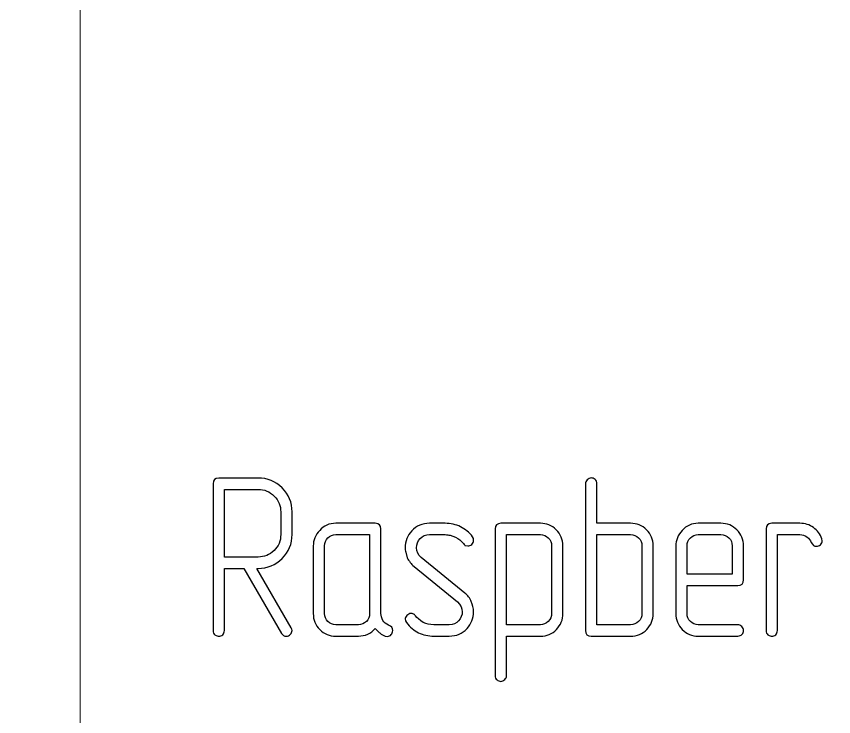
# Model space of a CAD drawing. Header units: millimetres. Extents: x -200 to 200, y -144 to 143.
# Drawn here: x -42.22 to -12.28, y -8.99 to 16.67 of the extents above; entities that cross this region are included whole.
import ezdxf

# ---------------------------------------------------------------- set-up
doc = ezdxf.new("R2010")
doc.units = ezdxf.units.MM
doc.header["$MEASUREMENT"] = 0
doc.layers.add('BLACK', color=7, linetype='Continuous')

msp = doc.modelspace()

# ---------------------------------------------------------------- linework, layer by layer
at = {"layer": 'BLACK', "color": 250, "lineweight": 20}
msp.add_lwpolyline([(-39.8769, -34.0505), (5.5219, -34.0505), (5.5219, 26.2989), (-39.8769, 26.2989), (-39.8769, -34.0505)], close=True, dxfattribs=at)
msp.add_open_spline([(-39.771, 92.8986), (-39.771, 92.8986), (-109.3226, 92.8986), (-109.3226, 92.8986), (-109.3226, 92.8986), (-109.3226, -92.0979), (-109.3226, -92.0979), (-109.3226, -92.0979), (-40.0365, -92.0979), (-40.0365, -92.0979)], degree=3, knots=[0, 0, 0, 0, 0.3333333, 0.3333333, 0.3333333, 0.6666667, 0.6666667, 0.6666667, 1, 1, 1, 1], dxfattribs=at)
at = {"layer": 'BLACK', "color": 250}
for points, knots in [([(-33.4109, -3.5573), (-33.4109, -3.5573), (-32.1437, -5.7304), (-32.1437, -5.7304), (-32.1254, -5.76), (-32.1155, -5.7967), (-32.1155, -5.8376), (-32.1155, -5.887), (-32.1381, -5.935), (-32.1818, -5.983), (-32.2256, -6.0211), (-32.275, -6.0394), (-32.33, -6.0408), (-32.3653, -6.0394), (-32.3977, -6.0338), (-32.4246, -6.0197), (-32.4528, -5.9999), (-32.4768, -5.9731), (-32.4993, -5.9364), (-32.4993, -5.9364), (-33.8865, -3.5573), (-33.8865, -3.5573), (-33.8865, -3.5573), (-34.5963, -3.5573), (-34.5963, -3.5573), (-34.5963, -3.5573), (-34.5963, -5.8334), (-34.5963, -5.8334), (-34.5963, -5.8997), (-34.616, -5.9519), (-34.6541, -5.99), (-34.6936, -6.0239), (-34.743, -6.0394), (-34.8037, -6.0408), (-34.8291, -6.0394), (-34.8771, -6.0239), (-34.949, -5.99), (-34.99, -5.9576), (-35.0111, -5.9054), (-35.0111, -5.8334), (-35.0111, -5.8334), (-35.0111, -0.4542), (-35.0111, -0.4542), (-35.0111, -0.3159), (-34.942, -0.2468), (-34.8051, -0.2468), (-34.8051, -0.2468), (-33.3587, -0.2468), (-33.3587, -0.2468), (-33.02, -0.2468), (-32.7279, -0.3681), (-32.4838, -0.6094), (-32.2383, -0.8507), (-32.1155, -1.1442), (-32.1155, -1.49), (-32.1155, -1.49), (-32.1155, -2.3183), (-32.1155, -2.3183), (-32.1155, -2.6584), (-32.2369, -2.9491), (-32.4782, -3.1932), (-32.7209, -3.4359), (-33.013, -3.5573), (-33.3573, -3.5573), (-33.3573, -3.5573), (-33.4109, -3.5573), (-33.4109, -3.5573)], [0, 0, 0, 0, 0.0454545, 0.0454545, 0.0454545, 0.0909091, 0.0909091, 0.0909091, 0.1363636, 0.1363636, 0.1363636, 0.1818182, 0.1818182, 0.1818182, 0.2272727, 0.2272727, 0.2272727, 0.2727273, 0.2727273, 0.2727273, 0.3181818, 0.3181818, 0.3181818, 0.3636364, 0.3636364, 0.3636364, 0.4090909, 0.4090909, 0.4090909, 0.4545455, 0.4545455, 0.4545455, 0.5, 0.5, 0.5, 0.5454545, 0.5454545, 0.5454545, 0.5909091, 0.5909091, 0.5909091, 0.6363636, 0.6363636, 0.6363636, 0.6818182, 0.6818182, 0.6818182, 0.7272727, 0.7272727, 0.7272727, 0.7727273, 0.7727273, 0.7727273, 0.8181818, 0.8181818, 0.8181818, 0.8636364, 0.8636364, 0.8636364, 0.9090909, 0.9090909, 0.9090909, 0.9545455, 0.9545455, 0.9545455, 1, 1, 1, 1]), ([(-20.9521, -1.9063), (-20.9521, -1.9063), (-19.7173, -1.9063), (-19.7173, -1.9063), (-19.4859, -1.9063), (-19.2884, -1.9853), (-19.1275, -2.1433), (-18.9666, -2.3028), (-18.8862, -2.4989), (-18.8862, -2.7332), (-18.8862, -2.7332), (-18.8862, -5.2111), (-18.8862, -5.2111), (-18.8862, -5.4369), (-18.9652, -5.6316), (-19.1233, -5.7939), (-19.2827, -5.9562), (-19.4803, -6.038), (-19.7173, -6.038), (-19.7173, -6.038), (-21.1595, -6.038), (-21.1595, -6.038), (-21.2978, -6.038), (-21.3669, -5.9689), (-21.3669, -5.8306), (-21.3669, -5.8306), (-21.3669, -0.4514), (-21.3669, -0.4514), (-21.3669, -0.4076), (-21.3458, -0.3625), (-21.3048, -0.3145), (-21.2625, -0.2679), (-21.2145, -0.244), (-21.1595, -0.244), (-21.1101, -0.244), (-21.0621, -0.2623), (-21.0184, -0.299), (-20.9746, -0.3343), (-20.9521, -0.3865), (-20.9521, -0.4528), (-20.9521, -0.4528), (-20.9521, -1.9063), (-20.9521, -1.9063)], [0, 0, 0, 0, 0.0714286, 0.0714286, 0.0714286, 0.1428571, 0.1428571, 0.1428571, 0.2142857, 0.2142857, 0.2142857, 0.2857143, 0.2857143, 0.2857143, 0.3571429, 0.3571429, 0.3571429, 0.4285714, 0.4285714, 0.4285714, 0.5, 0.5, 0.5, 0.5714286, 0.5714286, 0.5714286, 0.6428571, 0.6428571, 0.6428571, 0.7142857, 0.7142857, 0.7142857, 0.7857143, 0.7857143, 0.7857143, 0.8571429, 0.8571429, 0.8571429, 0.9285714, 0.9285714, 0.9285714, 1, 1, 1, 1]), ([(-34.5963, -3.1424), (-34.5963, -3.1424), (-33.3587, -3.1424), (-33.3587, -3.1424), (-33.1372, -3.1424), (-32.9424, -3.0634), (-32.7773, -2.9067), (-32.6122, -2.7487), (-32.5304, -2.5525), (-32.5304, -2.3183), (-32.5304, -2.3183), (-32.5304, -1.49), (-32.5304, -1.49), (-32.5304, -1.2642), (-32.6108, -1.0695), (-32.7731, -0.9058), (-32.9354, -0.7435), (-33.1315, -0.6616), (-33.3587, -0.6616), (-33.3587, -0.6616), (-34.5963, -0.6616), (-34.5963, -0.6616), (-34.5963, -0.6616), (-34.5963, -3.1424), (-34.5963, -3.1424)], [0, 0, 0, 0, 0.125, 0.125, 0.125, 0.25, 0.25, 0.25, 0.375, 0.375, 0.375, 0.5, 0.5, 0.5, 0.625, 0.625, 0.625, 0.75, 0.75, 0.75, 0.875, 0.875, 0.875, 1, 1, 1, 1]), ([(-28.5793, -5.6372), (-28.4805, -5.6711), (-28.4297, -5.736), (-28.4297, -5.832), (-28.4297, -5.8927), (-28.4495, -5.9435), (-28.489, -5.9844), (-28.5214, -6.0253), (-28.568, -6.0465), (-28.6287, -6.0465), (-28.6287, -6.0465), (-28.7035, -6.038), (-28.7035, -6.038), (-28.7641, -6.0211), (-28.8305, -5.983), (-28.9024, -5.9209), (-28.9264, -5.9068), (-28.9814, -5.8531), (-29.0675, -5.7586), (-29.2298, -5.9449), (-29.4372, -6.038), (-29.687, -6.038), (-29.687, -6.038), (-30.5139, -6.038), (-30.5139, -6.038), (-30.7453, -6.038), (-30.9415, -5.9576), (-31.1009, -5.7981), (-31.2604, -5.6387), (-31.3408, -5.4425), (-31.3408, -5.2111), (-31.3408, -5.2111), (-31.3408, -2.7332), (-31.3408, -2.7332), (-31.3408, -2.5257), (-31.2618, -2.3366), (-31.1052, -2.1645), (-30.9485, -1.9923), (-30.751, -1.9063), (-30.5139, -1.9063), (-30.5139, -1.9063), (-29.0675, -1.9063), (-29.0675, -1.9063), (-28.9292, -1.9063), (-28.8601, -1.9754), (-28.8601, -2.1123), (-28.8601, -2.1123), (-28.8601, -5.2083), (-28.8601, -5.2083), (-28.8601, -5.2915), (-28.8347, -5.3776), (-28.7853, -5.4679), (-28.7444, -5.5314), (-28.6752, -5.5879), (-28.5793, -5.6372)], [0, 0, 0, 0, 0.0555556, 0.0555556, 0.0555556, 0.1111111, 0.1111111, 0.1111111, 0.1666667, 0.1666667, 0.1666667, 0.2222222, 0.2222222, 0.2222222, 0.2777778, 0.2777778, 0.2777778, 0.3333333, 0.3333333, 0.3333333, 0.3888889, 0.3888889, 0.3888889, 0.4444444, 0.4444444, 0.4444444, 0.5, 0.5, 0.5, 0.5555556, 0.5555556, 0.5555556, 0.6111111, 0.6111111, 0.6111111, 0.6666667, 0.6666667, 0.6666667, 0.7222222, 0.7222222, 0.7222222, 0.7777778, 0.7777778, 0.7777778, 0.8333333, 0.8333333, 0.8333333, 0.8888889, 0.8888889, 0.8888889, 0.9444444, 0.9444444, 0.9444444, 1, 1, 1, 1]), ([(-25.5016, -2.4016), (-25.5016, -2.4016), (-25.4677, -2.4622), (-25.4677, -2.4622), (-25.4677, -2.4622), (-25.4677, -2.5328), (-25.4677, -2.5328), (-25.4677, -2.5822), (-25.4889, -2.6302), (-25.5326, -2.6767), (-25.5764, -2.7162), (-25.6229, -2.7346), (-25.6752, -2.7346), (-25.6752, -2.7346), (-25.7697, -2.7219), (-25.7697, -2.7219), (-25.7782, -2.7176), (-25.7852, -2.712), (-25.7909, -2.7064), (-25.805, -2.6922), (-25.8205, -2.6739), (-25.8403, -2.6485), (-25.915, -2.5511), (-26.0124, -2.4707), (-26.1338, -2.4114), (-26.1338, -2.4114), (-26.32, -2.3451), (-26.32, -2.3451), (-26.3835, -2.3296), (-26.447, -2.3211), (-26.5134, -2.3211), (-26.5134, -2.3211), (-27.0792, -2.3211), (-27.0792, -2.3211), (-27.2232, -2.3211), (-27.3389, -2.3691), (-27.4264, -2.4636), (-27.5153, -2.5582), (-27.559, -2.6711), (-27.559, -2.7995), (-27.559, -2.9406), (-27.4997, -3.062), (-27.3812, -3.1636), (-27.3812, -3.1636), (-25.7895, -4.4604), (-25.7895, -4.4604), (-25.6822, -4.5436), (-25.6032, -4.6481), (-25.551, -4.7736), (-25.4959, -4.8922), (-25.4677, -5.0149), (-25.4677, -5.1419), (-25.4677, -5.3847), (-25.5482, -5.5907), (-25.7076, -5.7614), (-25.8784, -5.9463), (-26.0943, -6.038), (-26.3567, -6.038), (-26.3567, -6.038), (-26.924, -6.038), (-26.924, -6.038), (-27.13, -6.038), (-27.3163, -5.9971), (-27.4814, -5.9166), (-27.6465, -5.8348), (-27.7961, -5.7106), (-27.9287, -5.5427), (-27.9287, -5.5427), (-27.9612, -5.4806), (-27.9612, -5.4806), (-27.9612, -5.4806), (-27.9739, -5.4101), (-27.9739, -5.4101), (-27.9739, -5.3804), (-27.9527, -5.3395), (-27.9118, -5.2873), (-27.8709, -5.2351), (-27.8215, -5.2083), (-27.7636, -5.2083), (-27.7269, -5.2083), (-27.6973, -5.2153), (-27.6719, -5.2294), (-27.6479, -5.2365), (-27.6225, -5.2591), (-27.5971, -5.2943), (-27.5449, -5.3677), (-27.4489, -5.4496), (-27.3078, -5.5371), (-27.1921, -5.5949), (-27.0651, -5.6231), (-26.924, -5.6231), (-26.924, -5.6231), (-26.3581, -5.6231), (-26.3581, -5.6231), (-26.217, -5.6231), (-26.1027, -5.5752), (-26.0152, -5.4792), (-25.9263, -5.3818), (-25.8826, -5.2704), (-25.8826, -5.1448), (-25.8826, -5.0262), (-25.9404, -4.9049), (-26.0562, -4.7807), (-26.0562, -4.7807), (-27.6479, -3.4839), (-27.6479, -3.4839), (-27.7551, -3.3936), (-27.837, -3.2877), (-27.8948, -3.1706), (-27.8948, -3.1706), (-27.9527, -2.9674), (-27.9527, -2.9674), (-27.9668, -2.9039), (-27.9739, -2.8489), (-27.9739, -2.8023), (-27.9739, -2.5596), (-27.8934, -2.3536), (-27.7326, -2.1828), (-27.5618, -1.998), (-27.3431, -1.9063), (-27.0778, -1.9063), (-27.0778, -1.9063), (-26.5091, -1.9063), (-26.5091, -1.9063), (-26.3073, -1.9063), (-26.1197, -1.9486), (-25.9447, -2.0318), (-25.7711, -2.1165), (-25.6229, -2.2393), (-25.5016, -2.4016)], [0, 0, 0, 0, 0.0232558, 0.0232558, 0.0232558, 0.0465116, 0.0465116, 0.0465116, 0.0697674, 0.0697674, 0.0697674, 0.0930233, 0.0930233, 0.0930233, 0.1162791, 0.1162791, 0.1162791, 0.1395349, 0.1395349, 0.1395349, 0.1627907, 0.1627907, 0.1627907, 0.1860465, 0.1860465, 0.1860465, 0.2093023, 0.2093023, 0.2093023, 0.2325581, 0.2325581, 0.2325581, 0.255814, 0.255814, 0.255814, 0.2790698, 0.2790698, 0.2790698, 0.3023256, 0.3023256, 0.3023256, 0.3255814, 0.3255814, 0.3255814, 0.3488372, 0.3488372, 0.3488372, 0.372093, 0.372093, 0.372093, 0.3953488, 0.3953488, 0.3953488, 0.4186047, 0.4186047, 0.4186047, 0.4418605, 0.4418605, 0.4418605, 0.4651163, 0.4651163, 0.4651163, 0.4883721, 0.4883721, 0.4883721, 0.5116279, 0.5116279, 0.5116279, 0.5348837, 0.5348837, 0.5348837, 0.5581395, 0.5581395, 0.5581395, 0.5813953, 0.5813953, 0.5813953, 0.6046512, 0.6046512, 0.6046512, 0.627907, 0.627907, 0.627907, 0.6511628, 0.6511628, 0.6511628, 0.6744186, 0.6744186, 0.6744186, 0.6976744, 0.6976744, 0.6976744, 0.7209302, 0.7209302, 0.7209302, 0.744186, 0.744186, 0.744186, 0.7674419, 0.7674419, 0.7674419, 0.7906977, 0.7906977, 0.7906977, 0.8139535, 0.8139535, 0.8139535, 0.8372093, 0.8372093, 0.8372093, 0.8604651, 0.8604651, 0.8604651, 0.8837209, 0.8837209, 0.8837209, 0.9069767, 0.9069767, 0.9069767, 0.9302326, 0.9302326, 0.9302326, 0.9534884, 0.9534884, 0.9534884, 0.9767442, 0.9767442, 0.9767442, 1, 1, 1, 1]), ([(-24.2598, -6.038), (-24.2598, -6.038), (-24.2598, -7.4872), (-24.2598, -7.4872), (-24.2598, -7.538), (-24.2823, -7.5846), (-24.3261, -7.6283), (-24.3698, -7.6735), (-24.4178, -7.6947), (-24.4672, -7.6961), (-24.5166, -7.6947), (-24.5646, -7.6777), (-24.6083, -7.641), (-24.6521, -7.6058), (-24.6746, -7.555), (-24.6746, -7.4886), (-24.6746, -7.4886), (-24.6746, -2.1137), (-24.6746, -2.1137), (-24.6746, -1.9754), (-24.6055, -1.9063), (-24.4672, -1.9063), (-24.4672, -1.9063), (-23.0166, -1.9063), (-23.0166, -1.9063), (-22.7936, -1.9063), (-22.6003, -1.9853), (-22.438, -2.1433), (-22.2757, -2.3014), (-22.1939, -2.4961), (-22.1939, -2.7275), (-22.1939, -2.7275), (-22.1939, -5.2083), (-22.1939, -5.2083), (-22.1939, -5.4369), (-22.2729, -5.6316), (-22.431, -5.7939), (-22.5904, -5.9562), (-22.7851, -6.038), (-23.0166, -6.038), (-23.0166, -6.038), (-24.2598, -6.038), (-24.2598, -6.038)], [0, 0, 0, 0, 0.0714286, 0.0714286, 0.0714286, 0.1428571, 0.1428571, 0.1428571, 0.2142857, 0.2142857, 0.2142857, 0.2857143, 0.2857143, 0.2857143, 0.3571429, 0.3571429, 0.3571429, 0.4285714, 0.4285714, 0.4285714, 0.5, 0.5, 0.5, 0.5714286, 0.5714286, 0.5714286, 0.6428571, 0.6428571, 0.6428571, 0.7142857, 0.7142857, 0.7142857, 0.7857143, 0.7857143, 0.7857143, 0.8571429, 0.8571429, 0.8571429, 0.9285714, 0.9285714, 0.9285714, 1, 1, 1, 1]), ([(-17.6444, -4.1838), (-17.6444, -4.1838), (-17.6444, -5.2125), (-17.6444, -5.2125), (-17.6444, -5.3268), (-17.6049, -5.4242), (-17.5244, -5.5032), (-17.444, -5.5836), (-17.348, -5.6231), (-17.2351, -5.6231), (-17.2351, -5.6231), (-15.7859, -5.6231), (-15.7859, -5.6231), (-15.7351, -5.6231), (-15.6886, -5.6457), (-15.6448, -5.6895), (-15.6011, -5.7332), (-15.5785, -5.7812), (-15.5785, -5.8306), (-15.5785, -5.88), (-15.5968, -5.9279), (-15.6321, -5.9717), (-15.6688, -6.0154), (-15.7196, -6.038), (-15.7859, -6.038), (-15.7859, -6.038), (-17.2351, -6.038), (-17.2351, -6.038), (-17.4637, -6.038), (-17.6585, -5.9576), (-17.8193, -5.7981), (-17.9788, -5.6387), (-18.0592, -5.4425), (-18.0592, -5.2111), (-18.0592, -5.2111), (-18.0592, -2.7332), (-18.0592, -2.7332), (-18.0592, -2.5271), (-17.9802, -2.3366), (-17.8236, -2.1645), (-17.6669, -1.9923), (-17.4708, -1.9063), (-17.2366, -1.9063), (-17.2366, -1.9063), (-16.4054, -1.9063), (-16.4054, -1.9063), (-16.174, -1.9063), (-15.9778, -1.9867), (-15.8184, -2.1476), (-15.6589, -2.307), (-15.5785, -2.5032), (-15.5785, -2.736), (-15.5785, -2.736), (-15.5785, -3.9764), (-15.5785, -3.9764), (-15.5785, -4.1146), (-15.649, -4.1838), (-15.7887, -4.1838), (-15.7887, -4.1838), (-17.6444, -4.1838), (-17.6444, -4.1838)], [0, 0, 0, 0, 0.05, 0.05, 0.05, 0.1, 0.1, 0.1, 0.15, 0.15, 0.15, 0.2, 0.2, 0.2, 0.25, 0.25, 0.25, 0.3, 0.3, 0.3, 0.35, 0.35, 0.35, 0.4, 0.4, 0.4, 0.45, 0.45, 0.45, 0.5, 0.5, 0.5, 0.55, 0.55, 0.55, 0.6, 0.6, 0.6, 0.65, 0.65, 0.65, 0.7, 0.7, 0.7, 0.75, 0.75, 0.75, 0.8, 0.8, 0.8, 0.85, 0.85, 0.85, 0.9, 0.9, 0.9, 0.95, 0.95, 0.95, 1, 1, 1, 1]), ([(-12.7068, -2.4749), (-12.7068, -2.4749), (-12.6941, -2.5497), (-12.6941, -2.5497), (-12.6941, -2.5991), (-12.7167, -2.6471), (-12.7604, -2.6937), (-12.8042, -2.7289), (-12.8536, -2.7473), (-12.9086, -2.7473), (-12.9778, -2.7473), (-13.0413, -2.7021), (-13.0991, -2.6118), (-13.1231, -2.5243), (-13.1767, -2.4538), (-13.2572, -2.4016), (-13.339, -2.3479), (-13.4237, -2.3211), (-13.5112, -2.3211), (-13.5112, -2.3211), (-14.3367, -2.3211), (-14.3367, -2.3211), (-14.3367, -2.3211), (-14.3367, -5.832), (-14.3367, -5.832), (-14.3367, -5.8969), (-14.3564, -5.9505), (-14.3945, -5.9886), (-14.434, -6.0211), (-14.4834, -6.038), (-14.5441, -6.038), (-14.5695, -6.038), (-14.6175, -6.0211), (-14.6894, -5.9886), (-14.7304, -5.9547), (-14.7515, -5.9025), (-14.7515, -5.832), (-14.7515, -5.832), (-14.7515, -2.1123), (-14.7515, -2.1123), (-14.7515, -1.9754), (-14.6824, -1.9063), (-14.5455, -1.9063), (-14.5455, -1.9063), (-13.5126, -1.9063), (-13.5126, -1.9063), (-13.3277, -1.9063), (-13.1612, -1.9585), (-13.0144, -2.0629), (-12.8663, -2.1673), (-12.7647, -2.3042), (-12.7068, -2.4749)], [0, 0, 0, 0, 0.0588235, 0.0588235, 0.0588235, 0.1176471, 0.1176471, 0.1176471, 0.1764706, 0.1764706, 0.1764706, 0.2352941, 0.2352941, 0.2352941, 0.2941176, 0.2941176, 0.2941176, 0.3529412, 0.3529412, 0.3529412, 0.4117647, 0.4117647, 0.4117647, 0.4705882, 0.4705882, 0.4705882, 0.5294118, 0.5294118, 0.5294118, 0.5882353, 0.5882353, 0.5882353, 0.6470588, 0.6470588, 0.6470588, 0.7058824, 0.7058824, 0.7058824, 0.7647059, 0.7647059, 0.7647059, 0.8235294, 0.8235294, 0.8235294, 0.8823529, 0.8823529, 0.8823529, 0.9411765, 0.9411765, 0.9411765, 1, 1, 1, 1]), ([(-29.275, -5.2097), (-29.275, -5.2097), (-29.275, -2.3211), (-29.275, -2.3211), (-29.275, -2.3211), (-30.5125, -2.3211), (-30.5125, -2.3211), (-30.6282, -2.3211), (-30.727, -2.3606), (-30.806, -2.4411), (-30.8865, -2.5201), (-30.926, -2.6189), (-30.926, -2.7332), (-30.926, -2.7332), (-30.926, -5.2097), (-30.926, -5.2097), (-30.926, -5.3254), (-30.8865, -5.4242), (-30.806, -5.5032), (-30.727, -5.5836), (-30.6282, -5.6231), (-30.5125, -5.6231), (-30.5125, -5.6231), (-29.687, -5.6231), (-29.687, -5.6231), (-29.5727, -5.6231), (-29.4739, -5.5836), (-29.3949, -5.5032), (-29.3145, -5.4242), (-29.275, -5.3254), (-29.275, -5.2097)], [0, 0, 0, 0, 0.1, 0.1, 0.1, 0.2, 0.2, 0.2, 0.3, 0.3, 0.3, 0.4, 0.4, 0.4, 0.5, 0.5, 0.5, 0.6, 0.6, 0.6, 0.7, 0.7, 0.7, 0.8, 0.8, 0.8, 0.9, 0.9, 0.9, 1, 1, 1, 1]), ([(-24.2598, -5.6231), (-24.2598, -5.6231), (-23.018, -5.6231), (-23.018, -5.6231), (-22.9107, -5.6231), (-22.8148, -5.5822), (-22.7329, -5.499), (-22.6497, -5.4171), (-22.6088, -5.3197), (-22.6088, -5.2069), (-22.6088, -5.2069), (-22.6088, -2.7289), (-22.6088, -2.7289), (-22.6088, -2.616), (-22.6483, -2.5201), (-22.7287, -2.4411), (-22.8077, -2.3606), (-22.9051, -2.3211), (-23.018, -2.3211), (-23.018, -2.3211), (-24.2598, -2.3211), (-24.2598, -2.3211), (-24.2598, -2.3211), (-24.2598, -5.6231), (-24.2598, -5.6231)], [0, 0, 0, 0, 0.125, 0.125, 0.125, 0.25, 0.25, 0.25, 0.375, 0.375, 0.375, 0.5, 0.5, 0.5, 0.625, 0.625, 0.625, 0.75, 0.75, 0.75, 0.875, 0.875, 0.875, 1, 1, 1, 1]), ([(-20.9521, -2.3211), (-20.9521, -2.3211), (-20.9521, -5.6231), (-20.9521, -5.6231), (-20.9521, -5.6231), (-19.7173, -5.6231), (-19.7173, -5.6231), (-19.603, -5.6231), (-19.5043, -5.5822), (-19.4224, -5.5018), (-19.342, -5.4199), (-19.3011, -5.3226), (-19.3011, -5.2097), (-19.3011, -5.2097), (-19.3011, -2.7332), (-19.3011, -2.7332), (-19.3011, -2.6189), (-19.3406, -2.5201), (-19.421, -2.4411), (-19.5, -2.3606), (-19.6002, -2.3211), (-19.7173, -2.3211), (-19.7173, -2.3211), (-20.9521, -2.3211), (-20.9521, -2.3211)], [0, 0, 0, 0, 0.125, 0.125, 0.125, 0.25, 0.25, 0.25, 0.375, 0.375, 0.375, 0.5, 0.5, 0.5, 0.625, 0.625, 0.625, 0.75, 0.75, 0.75, 0.875, 0.875, 0.875, 1, 1, 1, 1]), ([(-17.6444, -3.7689), (-17.6444, -3.7689), (-15.9934, -3.7689), (-15.9934, -3.7689), (-15.9934, -3.7689), (-15.9934, -2.7346), (-15.9934, -2.7346), (-15.9934, -2.6189), (-16.0329, -2.5215), (-16.1133, -2.4411), (-16.1923, -2.3606), (-16.2911, -2.3211), (-16.4054, -2.3211), (-16.4054, -2.3211), (-17.2351, -2.3211), (-17.2351, -2.3211), (-17.348, -2.3211), (-17.4454, -2.3606), (-17.5244, -2.4411), (-17.6049, -2.5215), (-17.6444, -2.6189), (-17.6444, -2.7346), (-17.6444, -2.7346), (-17.6444, -3.7689), (-17.6444, -3.7689)], [0, 0, 0, 0, 0.125, 0.125, 0.125, 0.25, 0.25, 0.25, 0.375, 0.375, 0.375, 0.5, 0.5, 0.5, 0.625, 0.625, 0.625, 0.75, 0.75, 0.75, 0.875, 0.875, 0.875, 1, 1, 1, 1])]:
    msp.add_open_spline(points, degree=3, knots=knots, dxfattribs=at)

doc.saveas('drawing.dxf')
